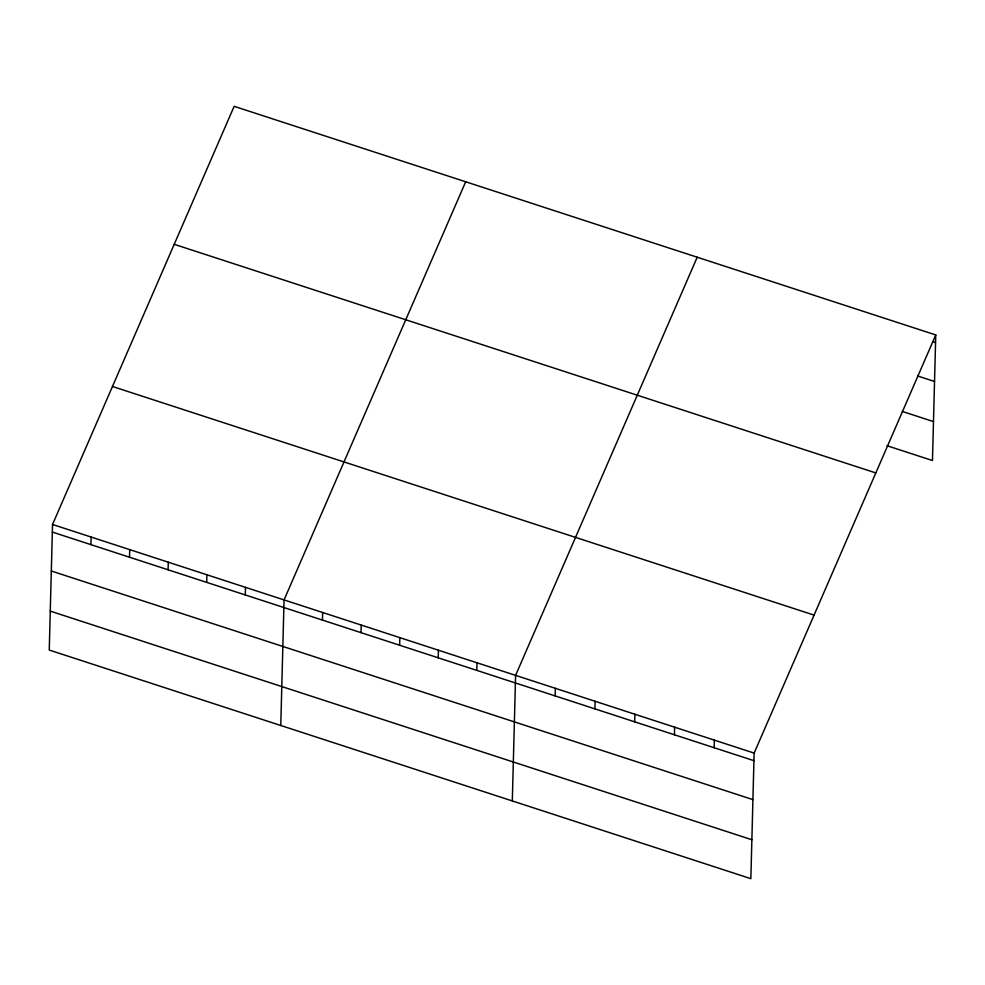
<?xml version="1.0" encoding="UTF-8"?>
<svg xmlns="http://www.w3.org/2000/svg" width="985" height="985" viewBox="0 0 985 985"><rect width="100%" height="100%" fill="white"/><g stroke="black" fill="none" stroke-linecap="round" stroke-linejoin="round"><path stroke-width="1.48" d="M52.537 524.476L49.25 650.051L750.853 878.669L754.141 753.094L935.75 334.949L234.147 106.331L52.537 524.476L754.141 753.094M90.928 544.643L91.125 537.047M129.515 557.227L129.712 549.618M168.103 569.798L168.3 562.189M206.69 582.369L206.887 574.772M245.277 594.94L245.474 587.343M280.774 725.489L284.062 599.914L465.683 181.782M322.452 620.094L322.649 612.485M361.039 632.666L361.236 625.069M399.627 645.237L399.836 637.64M438.214 657.82L438.423 650.211M476.802 670.391L477.011 662.782M512.311 800.928L515.598 675.365L697.208 257.22M555.158 695.915L555.355 688.318M594.915 708.868L595.112 701.271M634.672 721.833L634.869 714.224M674.429 734.785L674.626 727.176M714.187 747.738L714.384 740.141M935.75 334.949L932.463 460.524L887.029 445.725M932.709 341.635L935.553 342.558M917.491 375.938L934.531 381.49M902.248 411.422L933.484 421.592M174.222 244.317L875.813 472.935M112.475 386.489L814.066 615.108M52.34 532.072L753.944 760.691M51.319 571.005L752.922 799.623M50.272 611.119L751.875 839.737"/></g></svg>
